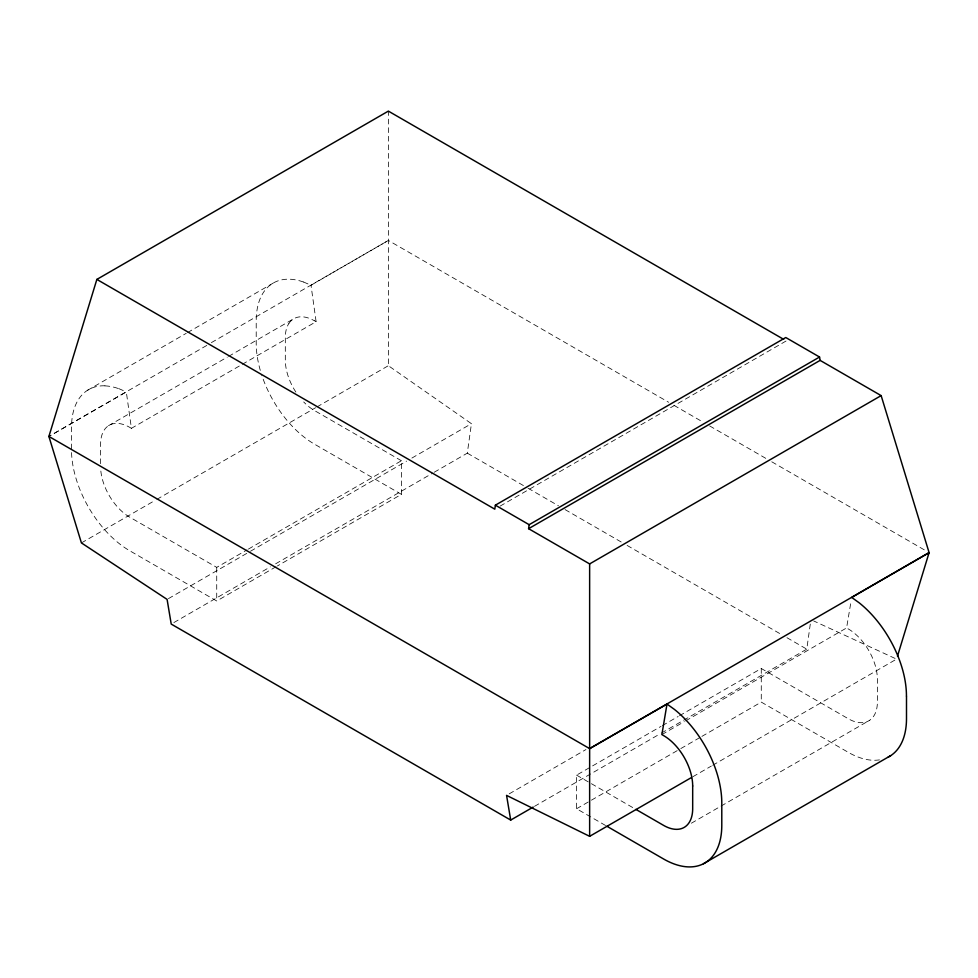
<?xml version="1.0" encoding="UTF-8"?>
<svg xmlns="http://www.w3.org/2000/svg" width="978" height="978" viewBox="0 0 978 978"><rect width="100%" height="100%" fill="white"/><g stroke="black" fill="none" stroke-linecap="round" stroke-linejoin="round"><path stroke-width="0.73" stroke-dasharray="4.89 3.67" d="M434.256 472.227L467.301 453.156L471.433 423.682L388.364 365.699L388.364 111.113M661.372 733.084L806.777 649.147L810.285 624.098M685.627 720.884L846.581 627.949L851.215 600.333M303.522 281.994L311.004 285.258L388.364 240.441L668.646 402.264M87.287 390.442L186.236 333.315M187.507 332.593L274.573 282.312M206.786 345.43L48.9 436.432L126.309 391.897L131.419 428.327L240.918 365.112M211.37 342.63L388.364 240.441M108.509 425.699L227.238 357.153M228.534 356.408L294.5 318.327M242.238 364.342L316.114 321.689L311.004 285.258M81.418 542.912L155.514 500.137M156.835 499.379L315.601 407.716M316.921 406.946L388.364 365.699M100.844 471.078A41.369 23.875 60 0 0 102.042 477.936A41.467 23.937 60 0 0 104.218 485.002A41.174 23.765 60 0 0 129.719 517.154L216.725 567.374L247.067 549.856M248.388 549.098L401.42 460.736L401.42 494.355L277.41 565.944M168.412 598.634L249.133 552.032M250.454 551.262L406.603 461.115M411.897 458.059L471.433 423.682M173.876 622.57L270.356 566.861M275.649 563.805L432.936 472.997M104.952 385.809A82.348 47.543 60 0 0 72.543 415.357A82.189 47.457 60 0 0 71.516 427.349L71.504 449.929A82.189 47.457 60 0 0 73.338 467.704A82.311 47.519 60 0 0 129.719 550.748L216.725 600.993L276.089 566.714M500.076 506.127L786.324 340.87M509.208 793.855L585.956 749.551M605.578 825.493L576.58 808.745L576.58 775.138L661.006 726.385M662.326 725.627L678.157 716.483M679.478 715.725L761.275 668.5L848.281 718.732A41.174 23.765 60 0 0 873.782 716.03A41.467 23.937 60 0 0 875.958 711.483A41.369 23.875 60 0 0 877.156 706.006A41.039 23.692 60 0 0 877.388 701.923L877.388 679.343A41.039 23.692 60 0 0 876.863 672.754A41.369 23.875 60 0 0 875.958 668.133A41.467 23.937 60 0 0 873.782 661.079A41.174 23.765 60 0 0 848.281 628.927L846.581 627.949M534.489 806.349L660.052 733.855M661.886 734.588L684.307 721.642M576.58 808.745L679.478 749.331M680.798 748.573L700.59 737.143M701.911 736.385L761.275 702.106L848.281 752.339A82.311 47.519 60 0 0 879.466 759.882M692.827 776.74L711.348 766.055M712.681 765.285L896.581 659.111L813.672 620.944M691.385 823.207L869.491 720.37M118.815 388.633L126.309 391.897M673.94 405.32L703.023 422.105M709.637 425.919L766.483 458.743M771.776 461.799L926.459 551.103M314.427 320.711L316.114 321.689M467.301 453.156L526.739 487.472M528.059 488.23L558.45 505.773M565.052 509.587L621.849 542.374M627.13 545.431L781.679 634.661M786.96 637.705L806.777 649.147M401.42 460.736L314.427 410.515A41.174 23.765 60 0 1 303.706 401.97M401.42 494.355L314.427 444.122A82.311 47.531 60 0 1 263.412 379.831A82.225 47.47 60 0 1 261.749 375.112M131.419 428.327L129.719 427.349A41.174 23.765 60 0 0 104.218 430.039A41.467 23.937 60 0 0 102.042 434.599A41.369 23.875 60 0 0 101.137 438.156A41.039 23.692 60 0 0 100.612 444.159L100.612 465.235M576.58 775.138L633.255 807.865M761.275 668.5L761.275 702.106M216.725 567.374L216.725 600.993M295.869 392.092A41.174 23.765 60 0 1 288.913 378.364A41.467 23.937 60 0 1 286.737 371.31A41.369 23.875 60 0 1 285.552 364.439A41.039 23.692 60 0 1 285.319 360.1L285.319 337.52A41.039 23.692 60 0 1 285.833 331.518A41.369 23.875 60 0 1 286.737 327.96A41.467 23.937 60 0 1 288.913 323.412M288.913 323.437A41.039 23.692 60 0 1 314.341 320.747M303.486 282.019A82.225 47.47 60 0 0 289.61 279.207A82.335 47.531 60 0 0 263.412 292.483A82.225 47.47 60 0 0 257.251 308.718A82.091 47.396 60 0 0 256.212 320.711L256.212 343.29A82.091 47.396 60 0 0 257.238 356.481A82.225 47.47 60 0 0 260.295 370.393M104.89 385.882A82.189 47.457 60 0 1 118.754 388.682"/><path stroke-width="1.47" d="M897.474 656.189L929.1 552.631L881.141 395.613L820.114 360.381L819.552 357.031L785.762 337.52L495.369 505.174L494.807 509.171L96.859 279.415L48.9 436.432L81.418 542.912L167.091 599.392L171.223 624.086L510.699 820.077L533.169 807.107M881.141 395.613L589.636 563.915L528.597 528.682L529.159 524.685L819.552 357.031M606.898 826.251L663.573 858.977A82.311 47.519 60 0 0 720.762 837.351A82.189 47.457 60 0 0 721.788 825.359L721.788 802.791A82.225 47.47 60 0 0 719.918 784.931A82.335 47.531 60 0 0 688.365 722.669A82.225 47.47 60 0 0 674.478 709.453L666.996 704.062L661.886 734.588L663.573 735.566A41.174 23.765 60 0 1 689.087 767.718A41.467 23.937 60 0 1 691.263 774.772A41.369 23.875 60 0 1 692.167 779.38A41.174 23.765 60 0 1 692.681 785.994M96.859 279.415L388.364 111.113L783.671 339.342M528.597 528.682L820.114 360.381M48.9 436.432L589.636 748.622L929.1 552.631L851.691 597.424L859.185 602.815A82.225 47.47 60 0 1 873.061 616.03A82.335 47.531 60 0 1 904.674 678.414A82.225 47.47 60 0 1 906.447 696.079M510.699 820.077L506.567 795.383L589.636 836.324L691.507 777.51M703.426 863.757L890.713 755.627M589.636 748.622L666.996 704.062M495.369 505.174L529.159 524.685M635.896 809.381L663.573 825.371A41.174 23.765 60 0 0 689.087 822.669A41.467 23.937 60 0 0 691.263 818.121A41.369 23.875 60 0 0 692.448 812.645A41.039 23.692 60 0 0 692.681 808.561L692.681 785.982M906.496 696.153L906.496 718.732A82.189 47.457 60 0 1 905.457 730.725A82.348 47.543 60 0 1 888.122 757.143M589.636 563.915L589.636 836.324"/></g></svg>
